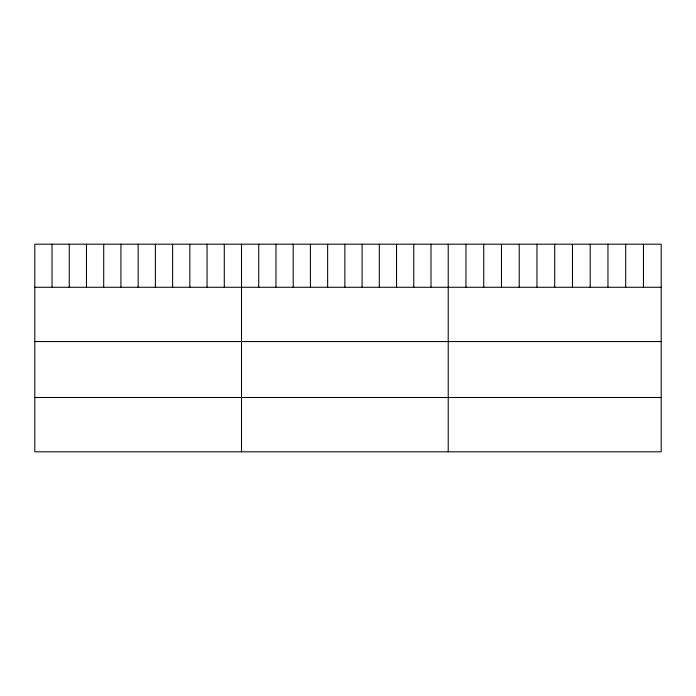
<?xml version="1.0" encoding="UTF-8"?>
<svg xmlns="http://www.w3.org/2000/svg" width="696" height="696" viewBox="0 0 696 696"><rect width="100%" height="100%" fill="white"/><g stroke="black" fill="none" stroke-linecap="round" stroke-linejoin="round"><path stroke-width="1.04" d="M661.2 287.265L661.2 451.8L34.8 451.8L34.8 244.2L661.2 244.2L661.2 287.265L34.8 287.265M34.8 341.562L661.2 341.562M34.8 397.503L661.2 397.503M643.452 244.2L643.452 287.265M625.704 244.2L625.704 287.265M607.956 244.2L607.956 287.265M590.208 244.2L590.208 287.265M572.46 244.2L572.46 287.265M554.712 244.2L554.712 287.265M536.964 244.2L536.964 287.265M519.216 244.2L519.216 287.265M501.468 244.2L501.468 287.265M483.72 244.2L483.72 287.265M465.972 244.2L465.972 287.265M448.224 244.2L448.224 451.8M430.998 244.2L430.998 287.265M413.772 244.2L413.772 287.265M396.546 244.2L396.546 287.265M379.32 244.2L379.32 287.265M362.094 244.2L362.094 287.265M344.868 244.2L344.868 287.265M327.642 244.2L327.642 287.265M310.416 244.2L310.416 287.265M293.19 244.2L293.19 287.265M275.964 244.2L275.964 287.265M258.738 244.2L258.738 287.265M241.512 244.2L241.512 451.8M224.286 244.2L224.286 287.265M207.06 244.2L207.06 287.265M189.834 244.2L189.834 287.265M172.608 244.2L172.608 287.265M155.382 244.2L155.382 287.265M138.156 244.2L138.156 287.265M120.93 244.2L120.93 287.265M103.704 244.2L103.704 287.265M86.478 244.2L86.478 287.265M69.252 244.2L69.252 287.265M52.026 244.2L52.026 287.265"/></g></svg>
